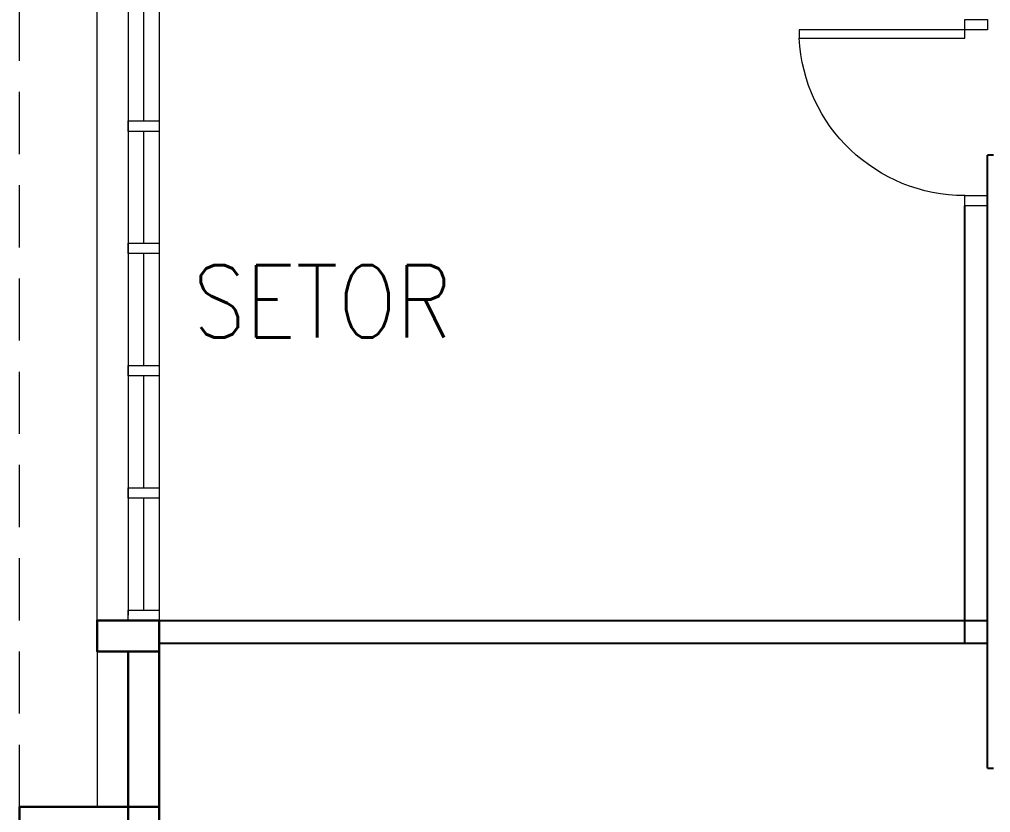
# Model space of a CAD drawing. Header units: inches. Extents: x -86208230 to 200276, y 9267 to 1246656.
# Drawn here: x 121279 to 125968, y 51046 to 54873 of the extents above; entities that cross this region are included whole.
import ezdxf
from ezdxf.enums import TextEntityAlignment as Align

# ---------------------------------------------------------------- set-up
doc = ezdxf.new("R2010")
doc.units = ezdxf.units.IN
doc.header["$MEASUREMENT"] = 0
doc.linetypes.add('HIDDEN', pattern=[0.375, 0.25, -0.125])
for name, color, linetype, lineweight in [('DOOR', 8, 'Continuous', 20), ('LW', 8, 'Continuous', 20), ('t3', 8, 'Continuous', 25), ('wall', 8, 'Continuous', 30), ('WIN', 8, 'Continuous', 18)]:
    doc.layers.add(name, color=color, linetype=linetype, lineweight=lineweight)
doc.layers.add('Edges', color=7, linetype='Continuous')
doc.layers.add('partition', color=8, linetype='Continuous')
doc.styles.add('LAILA', font='romans.shx', dxfattribs={"width": 0.85})

# ---------------------------------------------------------------- blocks, each defined once
blk = doc.blocks.new('dr16')
at = {"layer": 'DOOR', "color": 1}
blk.add_line((-2409712.2, -909070.8), (-2409602.2, -909070.8), dxfattribs=at)
for points in [[(-2409712.2, -909070.8), (-2409602.2, -909070.8), (-2409602.2, -909020.8), (-2409712.2, -909020.8)], [(-2410511.2, -909830.8), (-2409712.2, -909830.8), (-2409712.2, -909870.8), (-2410511.2, -909870.8)], [(-2409712.2, -909920.8), (-2409602.2, -909920.8), (-2409602.2, -909870.8), (-2409712.2, -909870.8)]]:
    blk.add_lwpolyline(points, close=True, dxfattribs=at)
at = {"layer": 'DOOR', "color": 9}
blk.add_arc((-2409712.2, -909870.8), 800, 90, 177.134, dxfattribs=at)
blk = doc.blocks.new('air con')
at = {"layer": 'Edges'}
for p, q in [((71.4, 41.9), (152.4, 41.9)), ((71.4, 41.9), (71.4, 41.09)), ((152.4, 41.09), (152.4, 41.9))]:
    blk.add_line(p, q, dxfattribs=at)
blk = doc.blocks.new('2.0 HP AIR CONDITION')
at = {"xscale": 36.51607049631966, "yscale": 36.51607049631966, "zscale": 36.51607049631966}
blk.add_blockref('air con', (-4183.5, -544), dxfattribs=at)

msp = doc.modelspace()

# ---------------------------------------------------------------- linework, layer by layer
at = {"layer": 'LW', "linetype": 'HIDDEN', "ltscale": 1200}
msp.add_line((121278.7, 51073.1), (121278.7, 55873.1), dxfattribs=at)
at = {"layer": 'LW'}
for p, q in [((121653.7, 51973.1), (121653.7, 54973.1)), ((121653.7, 51823.1), (121653.7, 51073.1))]:
    msp.add_line(p, q, dxfattribs=at)
at = {"layer": 'partition'}
for p, q in [((125843.7, 51863.1), (125843.7, 53973.1)), ((125953.7, 51863.1), (125953.7, 53973.1)), ((121953.7, 51973.1), (125953.7, 51973.1)), ((121953.7, 51863.1), (125953.7, 51863.1))]:
    msp.add_line(p, q, dxfattribs=at)
at = {"layer": 'wall'}
for p, q in [((121953.7, 50398.1), (121953.7, 51973.1)), ((121803.7, 50398.1), (121803.7, 51823.1)), ((121278.7, 51073.1), (121953.7, 51073.1)), ((121278.7, 49873.1), (121278.7, 51073.1))]:
    msp.add_line(p, q, dxfattribs=at)
msp.add_lwpolyline([(121953.7, 51823.1), (121953.7, 51973.1), (121653.7, 51973.1), (121653.7, 51823.1)], close=True, dxfattribs=at)
at = {"layer": 'WIN'}
for p, q in [((121953.7, 54973.1), (121953.7, 51973.1)), ((121803.7, 54948.1), (121803.7, 51998.1)), ((121878.7, 54383.1), (121878.7, 54923.1)), ((121878.7, 53793.1), (121878.7, 54333.1)), ((121878.7, 53203.1), (121878.7, 53743.1)), ((121878.7, 52613.1), (121878.7, 53153.1)), ((121878.7, 52023.1), (121878.7, 52563.1))]:
    msp.add_line(p, q, dxfattribs=at)
for points in [[(121803.7, 54333.1), (121803.7, 54383.1), (121953.7, 54383.1), (121953.7, 54333.1)], [(121803.7, 53743.1), (121803.7, 53793.1), (121953.7, 53793.1), (121953.7, 53743.1)], [(121803.7, 53153.1), (121803.7, 53203.1), (121953.7, 53203.1), (121953.7, 53153.1)], [(121803.7, 52563.1), (121803.7, 52613.1), (121953.7, 52613.1), (121953.7, 52563.1)], [(121803.7, 51973.1), (121803.7, 52023.1), (121953.7, 52023.1), (121953.7, 51973.1)]]:
    msp.add_lwpolyline(points, close=True, dxfattribs=at)

# ---------------------------------------------------------------- block references
at = {"rotation": 90}
msp.add_blockref('2.0 HP AIR CONDITION', (126939.7, 52835.8), dxfattribs=at)
at = {"layer": 'DOOR', "xscale": -1, "rotation": 180}
msp.add_blockref('dr16', (2535555.9, -855047.6), dxfattribs=at)

# ---------------------------------------------------------------- texts
at = {"layer": 't3', "style": 'LAILA', "width": 0.85}
msp.add_text('SETOR', height=350, dxfattribs=at).set_placement((122116.7, 53687.7), align=Align.TOP_LEFT)

doc.saveas('drawing.dxf')
